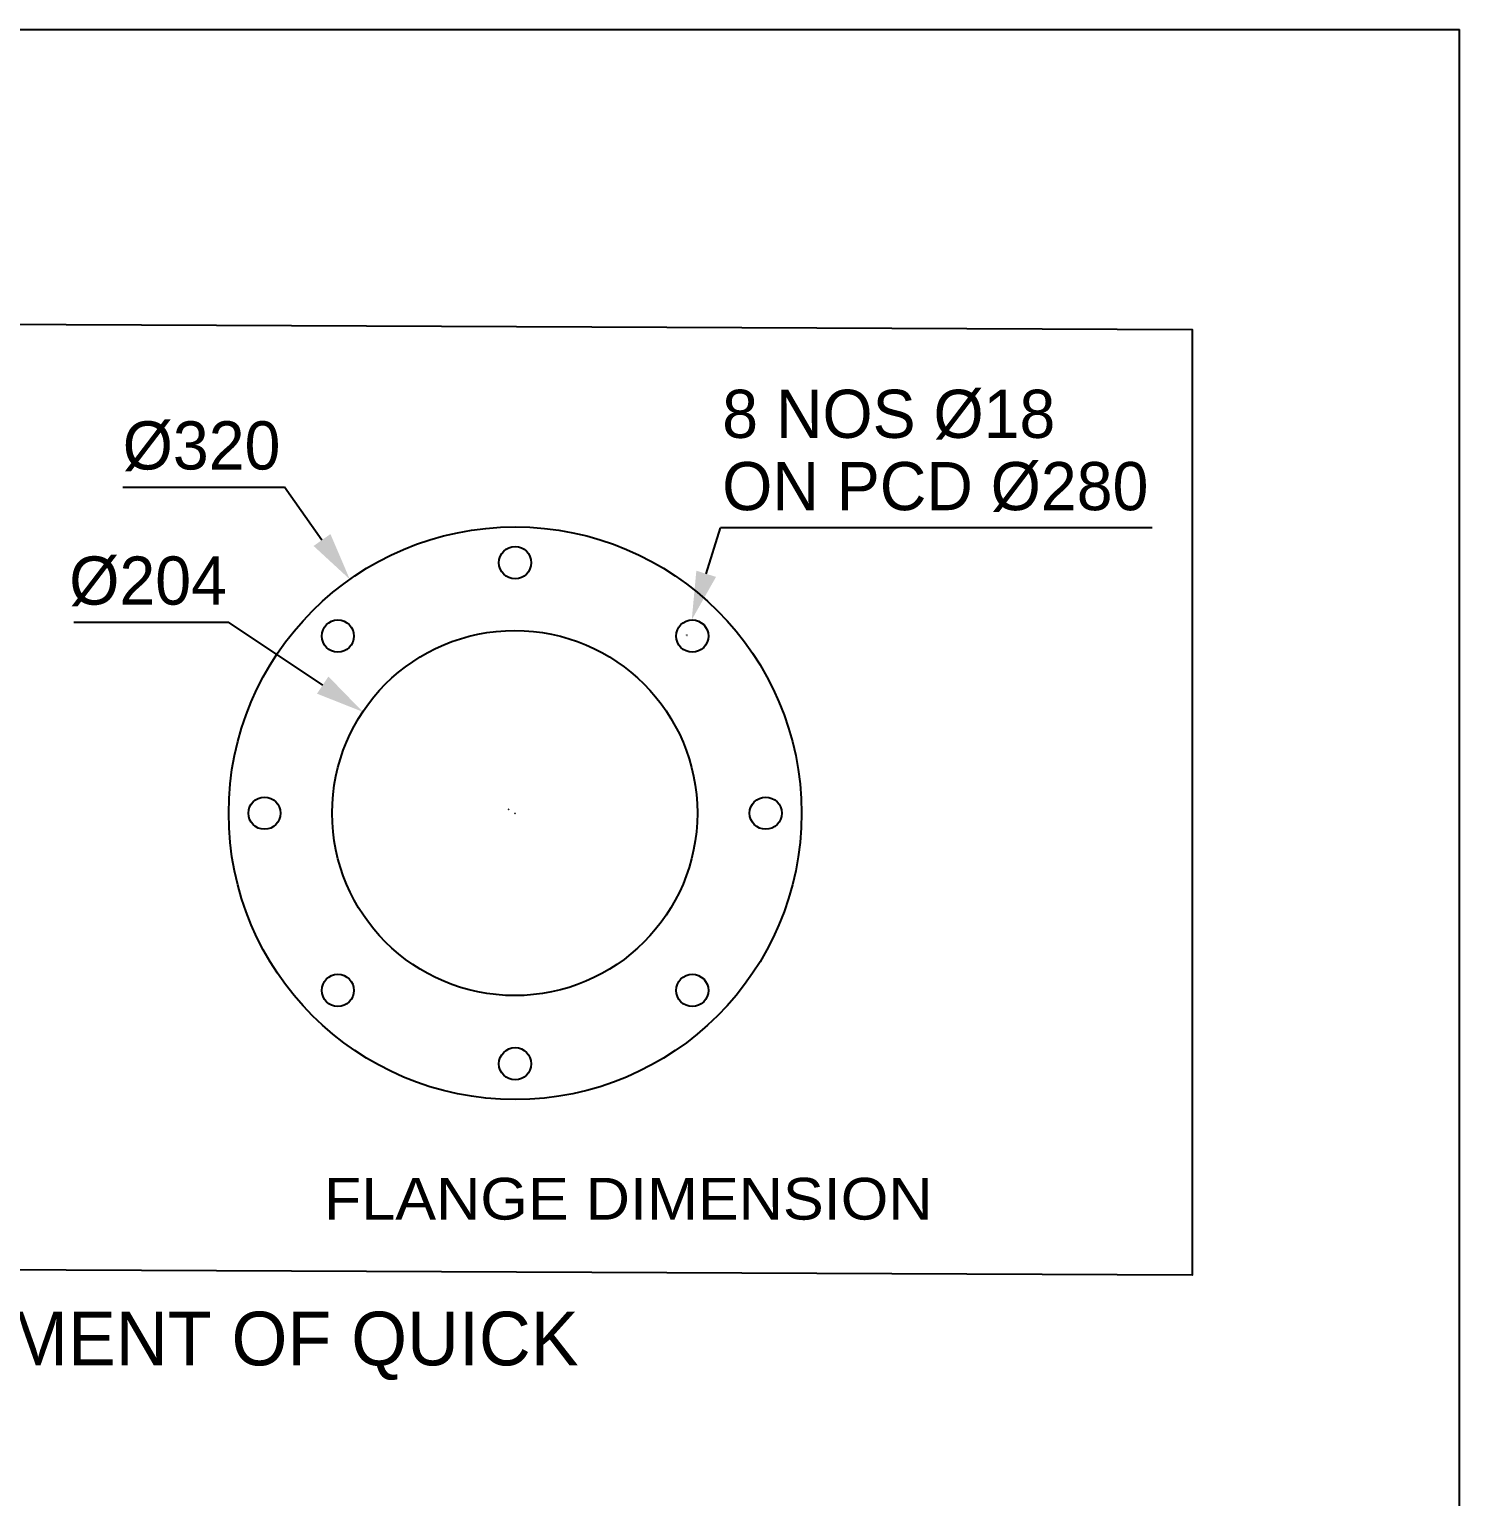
# Model space of a CAD drawing. Header units: millimetres. Extents: x 0 to 3231, y 0 to 2285.
# Drawn here: x 2432 to 3231, y 1465 to 2285 of the extents above; entities that cross this region are included whole.
import ezdxf
from ezdxf.enums import TextEntityAlignment as Align

# ---------------------------------------------------------------- set-up
doc = ezdxf.new("R2010")
doc.units = ezdxf.units.MM
doc.header["$LTSCALE"] = 177.692308
doc.header["$PDMODE"] = 3
doc.header["$PDSIZE"] = 8
doc.layers.get('0').update_dxf_attribs({"linetype": 'CONTINUOUS'})
doc.layers.get('Defpoints').update_dxf_attribs({"linetype": 'CONTINUOUS'})
doc.styles.get("Standard").update_dxf_attribs({"font": 'himalaya.ttf'})
doc.dimstyles.new('DIMSTYLE_3', dxfattribs={"dimtxt": 26.923077, "dimasz": 26.923077, "dimexe": 1.5, "dimexo": 1, "dimgap": 0.875, "dimtad": 1, "dimlfac": 0.866667, "dimdsep": 46, "dimtxsty": 'Standard', "dimblk": '_FILLED', "dimblk1": '_FILLED', "dimblk2": '_FILLED', "dimcen": 0.09, "dimazin": 2, "dimtp": 0.01, "dimtm": 0.01, "dimtfac": 1, "dimtofl": 0, "dimtmove": 0, "dimatfit": 3, "dimldrblk": '_FILLED', "dimfxl": 1, "dimtolj": 1, "dimarcsym": 0})

# ---------------------------------------------------------------- blocks, each defined once
blk = doc.blocks.new('_FILLED')
at = {"color": 0, "linetype": 'ByBlock'}
blk.add_solid([(0, 0), (-1, 0.214), (-1, -0.214)], dxfattribs=at)
blk = doc.blocks.new('*D223')
at = {"color": 0, "linetype": 'Continuous', "lineweight": -2}
for p in [(2483.93, 2028.81), (2595.24, 1999.27)]:
    blk.add_line(p, (2574.36, 2028.81), dxfattribs=at)
at = {"color": 0, "linetype": 'Continuous'}
for p, q in [((2703.02, 1846.61), (2703.2, 1846.61)), ((2703.11, 1846.52), (2703.11, 1846.7))]:
    blk.add_line(p, q, dxfattribs=at)
at = {"layer": 'Defpoints', "color": 0}
for p in [(2610.78, 1977.28), (2795.44, 1715.94)]:
    blk.add_point(p, dxfattribs=at)
at = {"color": 0, "linetype": 'ByBlock', "lineweight": -2, "xscale": 26.9230769231, "yscale": 26.9230769231, "zscale": 26.9230769231, "rotation": 305.244101879106}
blk.add_blockref('_FILLED', (2610.78, 1977.28), dxfattribs=at)
at = {"color": 0, "insert": (2483.93, 2065.59), "char_height": 26.9231, "attachment_point": 1, "line_spacing_factor": 0.9}
blk.add_mtext('\\A1;%%c{\\A1;320}', dxfattribs=at)
blk = doc.blocks.new('*D224')
at = {"color": 0, "linetype": 'Continuous', "lineweight": -2}
for p in [(2809.86, 1980.39), (3059.02, 2006.08)]:
    blk.add_line(p, (2817.92, 2006.08), dxfattribs=at)
at = {"color": 0, "linetype": 'Continuous'}
for p, q in [((2799.02, 1946.11), (2799.2, 1946.11)), ((2799.11, 1946.02), (2799.11, 1946.2))]:
    blk.add_line(p, q, dxfattribs=at)
at = {"layer": 'Defpoints', "color": 0}
for p in [(2801.8, 1954.7), (2796.42, 1937.53)]:
    blk.add_point(p, dxfattribs=at)
at = {"color": 0, "linetype": 'ByBlock', "lineweight": -2, "xscale": 26.9230769231, "yscale": 26.9230769231, "zscale": 26.9230769231, "rotation": 252.5845423650842}
blk.add_blockref('_FILLED', (2801.8, 1954.7), dxfattribs=at)
at = {"color": 0, "insert": (2818.8, 2083.24), "char_height": 26.9231, "attachment_point": 1, "line_spacing_factor": 0.9}
blk.add_mtext('\\A1;8 NOS %%c18\\P{\\A1;ON PCD %%c280}', dxfattribs=at)
blk = doc.blocks.new('*D225')
at = {"color": 0, "linetype": 'Continuous', "lineweight": -2}
for p in [(2456.55, 1953.31), (2595.64, 1918.19)]:
    blk.add_line(p, (2543.01, 1953.31), dxfattribs=at)
at = {"color": 0, "linetype": 'Continuous'}
for p, q in [((2699.47, 1848.85), (2699.65, 1848.85)), ((2699.56, 1848.76), (2699.56, 1848.94))]:
    blk.add_line(p, q, dxfattribs=at)
at = {"layer": 'Defpoints', "color": 0}
for p in [(2618.04, 1903.25), (2781.07, 1794.46)]:
    blk.add_point(p, dxfattribs=at)
at = {"color": 0, "linetype": 'ByBlock', "lineweight": -2, "xscale": 26.9230769231, "yscale": 26.9230769231, "zscale": 26.9230769231, "rotation": 326.2874010521928}
blk.add_blockref('_FILLED', (2618.04, 1903.25), dxfattribs=at)
at = {"color": 0, "insert": (2542.13, 1990.08), "char_height": 26.923, "attachment_point": 3, "line_spacing_factor": 0.9}
blk.add_mtext('\\A1;%%c204', dxfattribs=at)

msp = doc.modelspace()

# ---------------------------------------------------------------- linework, layer by layer
at = {"linetype": 'Continuous'}
for p in [(0, 2284.615), (3230.769, 0)]:
    msp.add_line(p, (3230.769, 2284.615), dxfattribs=at)
msp.add_lwpolyline([(1655.524, 2123.138), (3081.324, 2116.862), (3081.324, 1588.572), (1655.524, 1594.847)], close=True)
for centre, radius in [((2703.106, 1846.608), 160), ((2703.106, 1986.608), 9), ((2604.111, 1945.603), 9), ((2802.101, 1945.603), 9), ((2563.106, 1846.608), 9), ((2843.106, 1846.608), 9), ((2604.111, 1747.613), 9), ((2802.101, 1747.613), 9), ((2703.106, 1706.608), 9)]:
    msp.add_circle(centre, radius, dxfattribs=at)
msp.add_circle((2702.926, 1846.698), 102)

# ---------------------------------------------------------------- texts
at = {"linetype": 'Continuous', "width": 1.006197}
msp.add_text('FLANGE DIMENSION', height=23.33333, dxfattribs=at).set_placement((2596.297, 1619.527), (2936.31, 1619.527), align=Align.FIT)
at = {"insert": (1849.241, 1568.074), "char_height": 30, "width": 1478.20149, "attachment_point": 1}
msp.add_mtext('OPTIONAL KIT FOR REPLACEMENT OF QUICK\\PCONNECTION TO FLANGE', dxfattribs=at)

# ---------------------------------------------------------------- dimensions: what is measured, and where the dimension line sits
at = {"linetype": 'Continuous'}
dim = msp.add_diameter_dim_2p(p1=(2796.417, 1937.526), p2=(2801.805, 1954.701), text='8 NOS %%c18\\P{\\A1;ON PCD %%c280}', dimstyle='DIMSTYLE_3', override={"dimtih": 1, "dimtoh": 1, "dimtxsty": 'Standard'}, dxfattribs=at)
dim.commit()
dim.dimension.update_dxf_attribs({"geometry": '*D224', "text_midpoint": (2938.906, 2045.095)})
for p1, p2, text, picture, middle in [((2795.436, 1715.936), (2610.776, 1977.28), '%%c{\\A1;320}', '*D223', (2526.693, 2028.814)), ((2781.075, 1794.46), (2618.036, 1903.246), '%%c204', '*D225', (2499.341, 1953.308))]:
    dim = msp.add_diameter_dim_2p(p1=p1, p2=p2, text=text, dimstyle='DIMSTYLE_3', override={"dimtih": 1, "dimtoh": 1, "dimtxsty": 'Standard'}, dxfattribs=at)
    dim.commit()
    dim.dimension.update_dxf_attribs({"geometry": picture, "text_midpoint": middle, "dimtype": 163})

doc.saveas('drawing.dxf')
